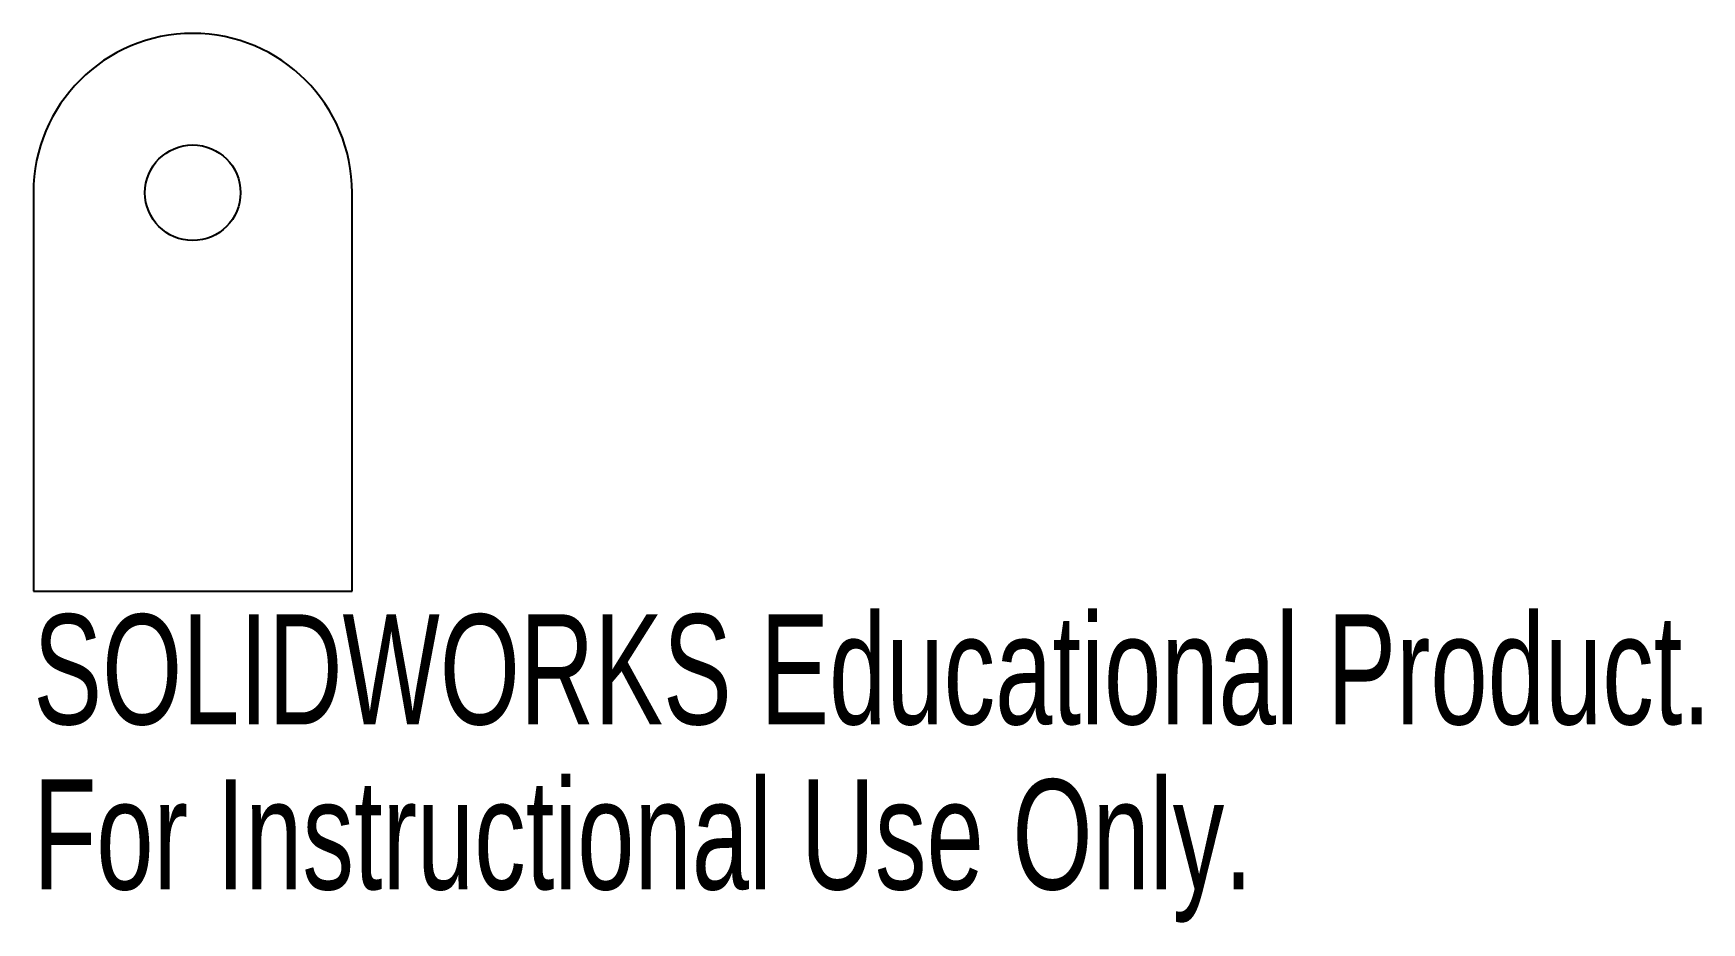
# Model space of a CAD drawing. Header units: millimetres. Extents: x -7 to 66.3, y -23.3 to 15.7.
import ezdxf

# ---------------------------------------------------------------- set-up
doc = ezdxf.new("R2010")
doc.units = ezdxf.units.MM
doc.styles.add('SLDTEXTSTYLE0', font='TXT', dxfattribs={"width": 0.7})

msp = doc.modelspace()

# ---------------------------------------------------------------- linework, layer by layer
at = {"color": 7, "linetype": 'Continuous', "lineweight": 25}
for p, q in [((-7, 8.75), (-7, -8.75)), ((7, -8.75), (7, 8.75)), ((-7, -8.75), (7, -8.75))]:
    msp.add_line(p, q, dxfattribs=at)
msp.add_circle((0, 8.75), 2.1, dxfattribs=at)
msp.add_arc((0, 8.75), 7, 0, 180, dxfattribs=at)

# ---------------------------------------------------------------- texts
at = {"color": 7, "linetype": 'Continuous', "char_height": 4.83362, "attachment_point": 1, "style": 'SLDTEXTSTYLE0'}
for s, insert in [('SOLIDWORKS Educational Product.', (-7, -9.77)), ('For Instructional Use Only.', (-7, -17.02))]:
    msp.add_mtext(s, dxfattribs=dict(at, insert=insert))

doc.saveas('drawing.dxf')
